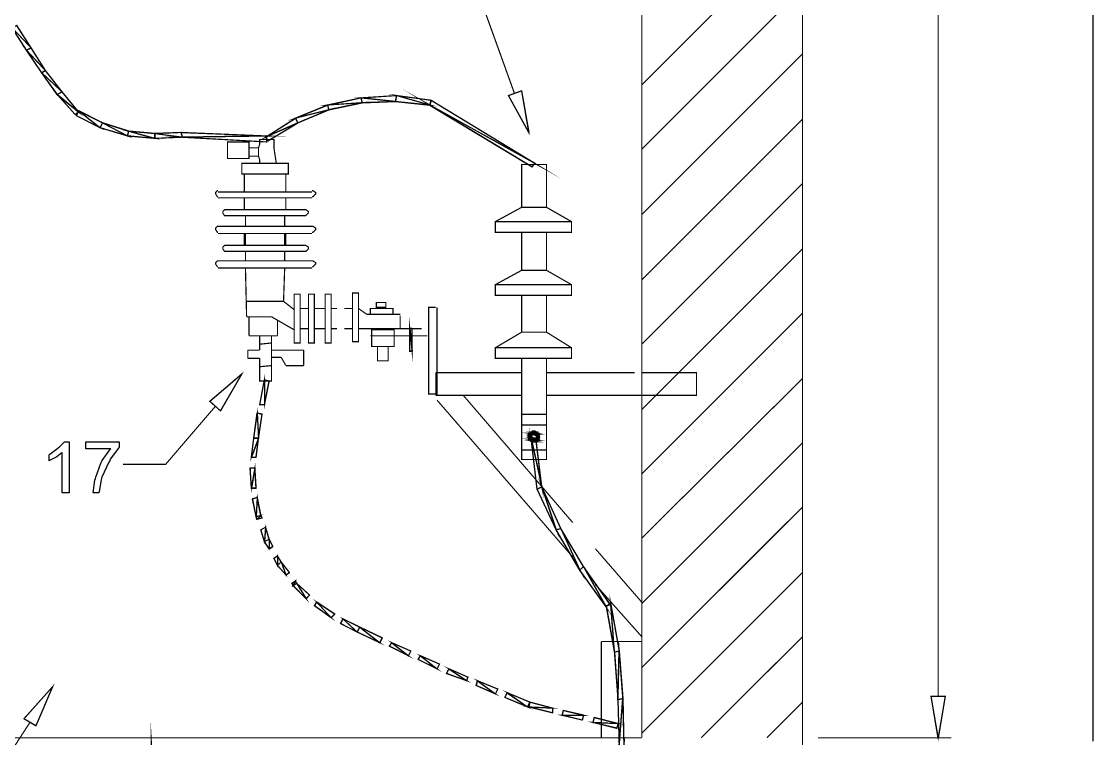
# Model space of a CAD drawing. Header units: metres. Extents: x -593 to 248, y 430 to 1024.
# Drawn here: x -232.11 to -193.91, y 898.74 to 924.3 of the extents above; entities that cross this region are included whole.
import ezdxf

# ---------------------------------------------------------------- set-up
doc = ezdxf.new("R2010")
doc.units = ezdxf.units.M
doc.header["$MEASUREMENT"] = 0
for name, color, linetype in [('C00-00-00-BLACK', 7, 'Continuous'), ('C00-7E-FF', 150, 'Continuous'), ('C00-FF-00', 3, 'Continuous'), ('CFF-00-00', 1, 'Continuous'), ('CFF-7E-00', 30, 'Continuous')]:
    doc.layers.add(name, color=color, linetype=linetype)

msp = doc.modelspace()

# ---------------------------------------------------------------- linework, layer by layer
at = {"layer": 'C00-00-00-BLACK', "const_width": 0.0423}
for points in [[(-210.003, 898.77), (-210.003, 967.479)], [(-204.28, 897.116), (-204.28, 967.479)], [(-210.003, 922.04), (-204.28, 927.763)], [(-210.003, 919.751), (-204.28, 925.474)], [(-210.003, 917.421), (-204.28, 923.144)], [(-210.003, 915.089), (-204.28, 920.809)], [(-223.661, 919.793), (-223.619, 919.92)], [(-223.619, 919.92), (-223.619, 920.09), (-223.111, 920.09), (-223.111, 919.793)], [(-223.661, 919.497), (-223.619, 919.37)], [(-223.111, 919.793), (-223.027, 919.244)], [(-223.111, 919.244), (-223.619, 919.244), (-223.619, 919.37)], [(-224.169, 918.224), (-224.169, 918.859)], [(-222.685, 918.224), (-222.685, 918.859)], [(-210.003, 912.797), (-204.28, 918.52)], [(-225.103, 918.267), (-225.125, 918.267), (-225.188, 918.205), (-225.188, 918.183), (-225.188, 918.151), (-225.125, 918.055), (-225.103, 918.055)], [(-225.103, 918.224), (-221.753, 918.224)], [(-221.753, 918.013), (-225.103, 918.013)], [(-224.169, 917.59), (-224.169, 918.013)], [(-222.685, 917.59), (-222.685, 918.013)], [(-221.753, 918.055), (-221.722, 918.055), (-221.627, 918.151), (-221.627, 918.183), (-221.627, 918.205), (-221.722, 918.267), (-221.753, 918.267)], [(-224.85, 917.59), (-224.872, 917.59), (-224.934, 917.527), (-224.934, 917.505), (-224.934, 917.473), (-224.872, 917.378), (-224.85, 917.378)], [(-224.85, 917.59), (-222.007, 917.59)], [(-222.007, 917.378), (-221.975, 917.378), (-221.88, 917.473), (-221.88, 917.505), (-221.88, 917.527), (-221.975, 917.59), (-222.007, 917.59)], [(-214.287, 917.674), (-215.222, 917.165)], [(-212.507, 917.165), (-213.398, 917.674)], [(-222.007, 917.378), (-224.85, 917.378)], [(-224.126, 916.996), (-224.126, 917.378)], [(-222.728, 916.996), (-222.728, 917.378)], [(-225.103, 916.996), (-225.125, 916.996), (-225.188, 916.934), (-225.188, 916.912), (-225.188, 916.88), (-225.125, 916.782), (-225.103, 916.782)], [(-225.103, 916.996), (-221.753, 916.996)], [(-221.753, 916.782), (-221.722, 916.782), (-221.627, 916.88), (-221.627, 916.912), (-221.627, 916.934), (-221.722, 916.996), (-221.753, 916.996)], [(-213.398, 916.782), (-213.398, 915.428), (-214.287, 915.428), (-214.287, 916.782)], [(-221.753, 916.74), (-225.103, 916.74)], [(-224.169, 916.317), (-224.169, 916.74)], [(-224.126, 916.317), (-224.126, 916.74)], [(-222.728, 916.317), (-222.728, 916.74)], [(-222.685, 916.317), (-222.685, 916.74)], [(-224.85, 916.317), (-224.872, 916.317), (-224.934, 916.255), (-224.934, 916.233), (-224.934, 916.201), (-224.872, 916.104), (-224.85, 916.104)], [(-224.85, 916.317), (-222.007, 916.317)], [(-222.007, 916.104), (-224.85, 916.104)], [(-224.126, 915.767), (-224.126, 916.104)], [(-222.728, 915.767), (-222.728, 916.104)], [(-222.007, 916.104), (-221.975, 916.104), (-221.88, 916.201), (-221.88, 916.233), (-221.88, 916.255), (-221.975, 916.317), (-222.007, 916.317)], [(-210.003, 910.467), (-204.28, 916.19)], [(-210.003, 898.77), (-210.003, 916.063)], [(-225.103, 915.767), (-225.125, 915.767), (-225.188, 915.704), (-225.188, 915.681), (-225.188, 915.65), (-225.125, 915.555), (-225.103, 915.555)], [(-225.103, 915.767), (-221.753, 915.767)], [(-221.753, 915.555), (-221.722, 915.555), (-221.627, 915.65), (-221.627, 915.681), (-221.627, 915.704), (-221.722, 915.767), (-221.753, 915.767)], [(-221.753, 915.512), (-225.103, 915.512)], [(-224.085, 913.774), (-224.126, 915.512)], [(-222.769, 914.324), (-222.728, 915.512)], [(-214.287, 915.428), (-215.222, 914.919)], [(-212.507, 914.919), (-213.398, 915.428)], [(-213.398, 914.536), (-213.398, 913.224), (-214.287, 913.224), (-214.287, 914.536)], [(-222.769, 914.324), (-224.085, 914.324)], [(-222.389, 914.028), (-222.769, 914.324)], [(-217.344, 914.113), (-217.597, 914.113), (-217.597, 911.019), (-217.301, 911.019), (-217.301, 914.113)], [(-223.196, 913.774), (-224.085, 913.774)], [(-224, 913.096), (-224, 913.774)], [(-222.389, 913.309), (-223.196, 913.774)], [(-221.88, 914.071), (-222.177, 914.071)], [(-221.285, 914.071), (-221.669, 914.071)], [(-220.862, 914.071), (-221.074, 914.071)], [(-220.312, 914.071), (-220.608, 914.071)], [(-219.801, 913.858), (-220.1, 914.071)], [(-218.613, 913.858), (-219.801, 913.858)], [(-218.613, 913.817), (-218.613, 913.351)], [(-210.003, 908.178), (-204.28, 913.901)], [(-222.984, 913.648), (-222.984, 913.096)], [(-221.88, 913.351), (-222.177, 913.351)], [(-221.285, 913.351), (-221.669, 913.351)], [(-220.862, 913.351), (-221.074, 913.351)], [(-220.312, 913.351), (-220.608, 913.351)], [(-220.1, 913.351), (-217.851, 913.351)], [(-218.233, 913.351), (-218.19, 913.351)], [(-222.984, 913.096), (-224, 913.096)], [(-223.619, 912.586), (-223.619, 913.096), (-223.196, 913.096), (-223.196, 911.485), (-223.619, 911.485), (-223.619, 912.29)], [(-219.674, 913.096), (-217.64, 913.096)], [(-214.287, 913.224), (-215.222, 912.67)], [(-212.507, 912.67), (-213.398, 913.224)], [(-224.042, 912.586), (-224.042, 912.29)], [(-223.619, 912.586), (-224.042, 912.586)], [(-223.196, 912.84), (-223.619, 912.797)], [(-222.05, 912.586), (-223.196, 912.586)], [(-222.05, 912.331), (-222.05, 912.586)], [(-224.042, 912.29), (-223.619, 912.29)], [(-222.854, 912.331), (-223.196, 912.331)], [(-222.685, 912.035), (-222.854, 912.331)], [(-222.05, 912.331), (-222.05, 912.035)], [(-218.233, 912.544), (-218.19, 912.544)], [(-213.398, 912.29), (-213.398, 908.686), (-214.287, 908.686), (-214.287, 912.29)], [(-223.196, 912.035), (-223.619, 911.994)], [(-222.05, 912.035), (-222.685, 912.035)], [(-214.287, 911.782), (-217.344, 911.782)], [(-217.344, 911.782), (-217.344, 910.977)], [(-213.398, 911.782), (-210.26, 911.782)], [(-210.003, 911.782), (-208.053, 911.782), (-208.053, 910.977), (-211.659, 910.977)], [(-210.003, 905.889), (-204.28, 911.571)], [(-214.287, 910.977), (-217.344, 910.977)], [(-217.301, 910.806), (-212.464, 905.212)], [(-217.301, 910.806), (-212.464, 905.212)], [(-216.367, 910.977), (-212.464, 906.44)], [(-211.659, 910.977), (-213.398, 910.977)], [(-213.398, 910.298), (-214.287, 910.298)], [(-213.398, 909.917), (-214.287, 909.917)], [(-210.003, 903.559), (-204.28, 909.282)], [(-213.398, 909.027), (-214.287, 909.027)], [(-210.003, 901.27), (-204.28, 906.993)], [(-211.659, 905.509), (-210.003, 903.6)], [(-210.003, 898.938), (-204.28, 904.658)], [(-211.659, 904.235), (-210.003, 902.371)], [(-211.659, 904.235), (-210.003, 902.371)], [(-207.885, 898.77), (-204.28, 902.371)], [(-211.446, 902.201), (-211.446, 898.77)], [(-210.003, 902.201), (-211.446, 902.201)], [(-205.55, 898.77), (-204.28, 900.039)], [(-286.981, 898.77), (-211.446, 898.77)], [(-211.446, 898.77), (-210.003, 898.77)]]:
    msp.add_lwpolyline(points, dxfattribs=at)
for points in [[(-224.765, 919.412), (-224, 919.412), (-224, 920.004), (-224.765, 920.004), (-224.765, 919.412)], [(-224, 919.793), (-223.661, 919.793), (-223.661, 919.497), (-224, 919.497), (-224, 919.793)], [(-222.601, 918.859), (-224.254, 918.859), (-224.254, 919.244), (-222.601, 919.244), (-222.601, 918.859)], [(-214.287, 917.674), (-214.287, 919.201), (-213.398, 919.201), (-213.398, 917.674), (-214.287, 917.674)], [(-212.507, 916.782), (-215.222, 916.782), (-215.222, 917.165), (-212.507, 917.165), (-212.507, 916.782)], [(-212.507, 914.919), (-212.507, 914.536), (-215.222, 914.536), (-215.222, 914.919), (-212.507, 914.919)], [(-222.389, 914.579), (-222.177, 914.579), (-222.177, 912.84), (-222.389, 912.84), (-222.389, 914.579)], [(-221.88, 914.579), (-221.669, 914.579), (-221.669, 912.84), (-221.88, 912.84), (-221.88, 914.579)], [(-221.285, 914.579), (-221.074, 914.579), (-221.074, 912.84), (-221.285, 912.84), (-221.285, 914.579)], [(-220.312, 914.62), (-220.1, 914.62), (-220.1, 912.885), (-220.312, 912.885), (-220.312, 914.62)], [(-219.124, 914.113), (-219.462, 914.113), (-219.462, 914.283), (-219.124, 914.283), (-219.124, 914.113)], [(-218.869, 913.858), (-219.674, 913.858), (-219.674, 914.071), (-218.869, 914.071), (-218.869, 913.858)], [(-218.274, 913.351), (-218.19, 912.544), (-218.274, 912.544), (-218.274, 913.351)], [(-218.19, 913.351), (-218.274, 913.351), (-218.19, 912.544), (-218.19, 913.351)], [(-219.631, 913.309), (-218.828, 913.309), (-218.828, 912.713), (-219.631, 912.713), (-219.631, 913.309)], [(-219.42, 912.713), (-219.039, 912.713), (-219.039, 912.205), (-219.42, 912.205), (-219.42, 912.713)], [(-215.222, 912.67), (-212.507, 912.67), (-212.507, 912.29), (-215.222, 912.29), (-215.222, 912.67)], [(-213.695, 909.62), (-213.991, 909.62), (-213.695, 909.578), (-213.695, 909.62)], [(-213.737, 909.662), (-213.948, 909.662), (-213.737, 909.62), (-213.737, 909.662)], [(-213.948, 909.535), (-214.034, 909.535), (-213.948, 909.493), (-213.948, 909.535)], [(-213.905, 909.578), (-214.034, 909.578), (-213.948, 909.535), (-213.905, 909.578)], [(-213.652, 909.493), (-213.652, 909.547), (-213.812, 909.705), (-213.864, 909.705), (-213.907, 909.705), (-214.034, 909.547), (-214.034, 909.493), (-214.034, 909.451), (-213.907, 909.323), (-213.864, 909.323), (-213.812, 909.323), (-213.652, 909.451), (-213.652, 909.493)], [(-214.034, 909.578), (-213.948, 909.535), (-214.034, 909.535), (-214.034, 909.578)], [(-213.991, 909.578), (-213.905, 909.578), (-214.034, 909.578), (-213.991, 909.578)], [(-214.034, 909.578), (-213.905, 909.578), (-213.864, 909.578), (-214.034, 909.578)], [(-213.905, 909.578), (-213.864, 909.578), (-214.034, 909.578), (-213.905, 909.578)], [(-213.905, 909.578), (-214.034, 909.578), (-213.905, 909.578)], [(-214.034, 909.578), (-213.905, 909.578), (-213.864, 909.578), (-214.034, 909.578)], [(-214.034, 909.578), (-213.905, 909.578), (-213.864, 909.578), (-214.034, 909.578)], [(-213.905, 909.578), (-213.864, 909.578), (-214.034, 909.578), (-213.905, 909.578)], [(-214.034, 909.535), (-213.948, 909.493), (-214.034, 909.493), (-214.034, 909.535)], [(-214.034, 909.535), (-213.948, 909.535), (-213.905, 909.535), (-214.034, 909.535)], [(-213.948, 909.535), (-213.905, 909.535), (-214.034, 909.535), (-213.948, 909.535)], [(-213.948, 909.535), (-214.034, 909.535), (-213.948, 909.535)], [(-214.034, 909.535), (-213.948, 909.535), (-213.905, 909.535), (-214.034, 909.535)], [(-214.034, 909.535), (-213.948, 909.535), (-213.905, 909.535), (-214.034, 909.535)], [(-213.948, 909.535), (-213.905, 909.535), (-214.034, 909.535), (-213.948, 909.535)], [(-213.948, 909.662), (-213.737, 909.62), (-213.991, 909.62), (-213.948, 909.662)], [(-213.991, 909.62), (-213.695, 909.578), (-213.991, 909.578), (-213.991, 909.62)], [(-213.737, 909.62), (-213.991, 909.62), (-213.737, 909.62)], [(-213.991, 909.62), (-213.737, 909.62), (-213.695, 909.62), (-213.991, 909.62)], [(-213.695, 909.62), (-213.652, 909.62), (-213.991, 909.62), (-213.695, 909.62)], [(-213.695, 909.62), (-213.991, 909.62), (-213.737, 909.62), (-213.695, 909.62)], [(-213.991, 909.578), (-213.864, 909.578), (-213.821, 909.578), (-213.991, 909.578)], [(-213.864, 909.578), (-213.821, 909.578), (-213.991, 909.578), (-213.864, 909.578)], [(-213.864, 909.578), (-213.991, 909.578), (-213.905, 909.578), (-213.864, 909.578)], [(-213.905, 909.662), (-213.779, 909.662), (-213.948, 909.662), (-213.905, 909.662)], [(-213.779, 909.662), (-213.948, 909.662), (-213.779, 909.662)], [(-213.948, 909.662), (-213.779, 909.662), (-213.737, 909.662), (-213.948, 909.662)], [(-213.737, 909.662), (-213.695, 909.662), (-213.948, 909.662), (-213.737, 909.662)], [(-213.737, 909.662), (-213.948, 909.662), (-213.779, 909.662), (-213.737, 909.662)], [(-213.737, 909.493), (-213.737, 909.524), (-213.832, 909.62), (-213.864, 909.62), (-213.886, 909.62), (-213.948, 909.524), (-213.948, 909.493), (-213.948, 909.472), (-213.886, 909.409), (-213.864, 909.409), (-213.832, 909.409), (-213.737, 909.472), (-213.737, 909.493)], [(-213.821, 909.662), (-213.864, 909.662), (-213.905, 909.662), (-213.821, 909.662)], [(-213.779, 909.662), (-213.737, 909.662), (-213.905, 909.662), (-213.779, 909.662)], [(-213.779, 909.662), (-213.905, 909.662), (-213.821, 909.662), (-213.779, 909.662)], [(-213.779, 909.662), (-213.905, 909.662), (-213.779, 909.662)], [(-213.779, 909.535), (-213.695, 909.493), (-213.737, 909.493), (-213.779, 909.535)], [(-213.864, 909.662), (-213.821, 909.662), (-213.779, 909.662), (-213.864, 909.662)], [(-213.821, 909.662), (-213.779, 909.662), (-213.864, 909.662), (-213.821, 909.662)], [(-213.695, 909.578), (-213.864, 909.578), (-213.695, 909.578)], [(-213.864, 909.578), (-213.695, 909.578), (-213.821, 909.578), (-213.864, 909.578)], [(-213.695, 909.535), (-213.779, 909.535), (-213.695, 909.493), (-213.695, 909.535)], [(-213.695, 909.578), (-213.779, 909.578), (-213.695, 909.535), (-213.695, 909.578)], [(-213.695, 909.578), (-213.821, 909.578), (-213.695, 909.578)], [(-213.821, 909.578), (-213.695, 909.578), (-213.652, 909.578), (-213.821, 909.578)], [(-213.821, 909.578), (-213.695, 909.578), (-213.652, 909.578), (-213.821, 909.578)], [(-213.695, 909.578), (-213.652, 909.578), (-213.821, 909.578), (-213.695, 909.578)], [(-213.695, 909.578), (-213.821, 909.578), (-213.695, 909.578)], [(-213.821, 909.578), (-213.695, 909.578), (-213.779, 909.578), (-213.821, 909.578)], [(-213.779, 909.578), (-213.695, 909.535), (-213.779, 909.535), (-213.779, 909.578)], [(-213.779, 909.578), (-213.695, 909.578), (-213.652, 909.578), (-213.779, 909.578)], [(-213.695, 909.578), (-213.652, 909.578), (-213.779, 909.578), (-213.695, 909.578)], [(-213.695, 909.578), (-213.779, 909.578), (-213.695, 909.578)], [(-213.779, 909.578), (-213.695, 909.578), (-213.652, 909.578), (-213.779, 909.578)], [(-213.779, 909.535), (-213.695, 909.535), (-213.652, 909.535), (-213.779, 909.535)], [(-213.695, 909.535), (-213.652, 909.535), (-213.779, 909.535), (-213.695, 909.535)], [(-213.695, 909.535), (-213.779, 909.535), (-213.695, 909.535)], [(-213.779, 909.535), (-213.695, 909.535), (-213.652, 909.535), (-213.779, 909.535)], [(-213.695, 909.409), (-213.991, 909.409), (-213.695, 909.366), (-213.695, 909.409)], [(-213.737, 909.366), (-213.991, 909.366), (-213.737, 909.323), (-213.737, 909.366)], [(-213.948, 909.493), (-214.034, 909.493), (-213.948, 909.451), (-213.948, 909.493)], [(-213.948, 909.451), (-214.034, 909.451), (-213.948, 909.409), (-213.948, 909.451)], [(-214.034, 909.493), (-213.948, 909.451), (-214.034, 909.451), (-214.034, 909.493)], [(-213.948, 909.493), (-214.034, 909.493), (-213.948, 909.493)], [(-214.034, 909.493), (-213.948, 909.493), (-213.905, 909.493), (-214.034, 909.493)], [(-214.034, 909.493), (-213.948, 909.493), (-213.905, 909.493), (-214.034, 909.493)], [(-213.948, 909.493), (-213.905, 909.493), (-214.034, 909.493), (-213.948, 909.493)], [(-213.948, 909.493), (-214.034, 909.493), (-213.948, 909.493)], [(-214.034, 909.493), (-213.948, 909.493), (-213.905, 909.493), (-214.034, 909.493)], [(-214.034, 909.451), (-213.948, 909.409), (-214.034, 909.409), (-214.034, 909.451)], [(-214.034, 909.451), (-213.948, 909.451), (-213.905, 909.451), (-214.034, 909.451)], [(-213.948, 909.451), (-213.905, 909.451), (-214.034, 909.451), (-213.948, 909.451)], [(-213.948, 909.451), (-214.034, 909.451), (-213.948, 909.451)], [(-214.034, 909.451), (-213.948, 909.451), (-213.905, 909.451), (-214.034, 909.451)], [(-213.905, 909.409), (-213.864, 909.409), (-214.034, 909.409), (-213.905, 909.409)], [(-213.905, 909.409), (-214.034, 909.409), (-213.948, 909.409), (-213.905, 909.409)], [(-214.034, 909.409), (-213.905, 909.409), (-213.864, 909.409), (-214.034, 909.409)], [(-213.905, 909.409), (-213.864, 909.409), (-214.034, 909.409), (-213.905, 909.409)], [(-213.905, 909.409), (-214.034, 909.409), (-213.905, 909.409)], [(-214.034, 909.409), (-213.905, 909.409), (-213.864, 909.409), (-214.034, 909.409)], [(-214.034, 909.409), (-213.905, 909.409), (-213.864, 909.409), (-214.034, 909.409)], [(-213.905, 909.409), (-213.864, 909.409), (-214.034, 909.409), (-213.905, 909.409)], [(-213.905, 909.409), (-214.034, 909.409), (-213.864, 909.409), (-213.905, 909.409)], [(-214.034, 909.409), (-213.864, 909.409), (-213.991, 909.409), (-214.034, 909.409)], [(-213.991, 909.366), (-213.737, 909.323), (-213.948, 909.323), (-213.991, 909.366)], [(-213.991, 909.409), (-213.695, 909.366), (-213.991, 909.366), (-213.991, 909.409)], [(-213.991, 909.409), (-213.864, 909.409), (-213.821, 909.409), (-213.991, 909.409)], [(-213.864, 909.409), (-213.821, 909.409), (-213.991, 909.409), (-213.864, 909.409)], [(-213.737, 909.366), (-213.991, 909.366), (-213.737, 909.366)], [(-213.991, 909.366), (-213.737, 909.366), (-213.695, 909.366), (-213.991, 909.366)], [(-213.737, 909.366), (-213.695, 909.366), (-213.991, 909.366), (-213.737, 909.366)], [(-213.737, 909.366), (-213.991, 909.366), (-213.695, 909.366), (-213.737, 909.366)], [(-213.905, 909.323), (-213.779, 909.323), (-213.948, 909.323), (-213.905, 909.323)], [(-213.779, 909.323), (-213.948, 909.323), (-213.779, 909.323)], [(-213.948, 909.323), (-213.779, 909.323), (-213.737, 909.323), (-213.948, 909.323)], [(-213.779, 909.323), (-213.737, 909.323), (-213.948, 909.323), (-213.779, 909.323)], [(-213.779, 909.323), (-213.948, 909.323), (-213.737, 909.323), (-213.779, 909.323)], [(-213.948, 909.323), (-213.779, 909.323), (-213.737, 909.323), (-213.948, 909.323)], [(-213.905, 909.323), (-213.864, 909.323), (-213.821, 909.323), (-213.905, 909.323)], [(-213.821, 909.323), (-213.779, 909.323), (-213.905, 909.323), (-213.821, 909.323)], [(-213.821, 909.323), (-213.905, 909.323), (-213.779, 909.323), (-213.821, 909.323)], [(-213.905, 909.323), (-213.821, 909.323), (-213.779, 909.323), (-213.905, 909.323)], [(-213.864, 909.409), (-213.821, 909.409), (-213.695, 909.409), (-213.864, 909.409)], [(-213.864, 909.409), (-213.695, 909.409), (-213.652, 909.409), (-213.864, 909.409)], [(-213.695, 909.409), (-213.652, 909.409), (-213.864, 909.409), (-213.695, 909.409)], [(-213.864, 909.323), (-213.821, 909.323), (-213.779, 909.323), (-213.864, 909.323)], [(-213.695, 909.451), (-213.779, 909.451), (-213.695, 909.409), (-213.695, 909.451)], [(-213.779, 909.409), (-213.695, 909.409), (-213.821, 909.409), (-213.779, 909.409)], [(-213.821, 909.409), (-213.695, 909.409), (-213.652, 909.409), (-213.821, 909.409)], [(-213.695, 909.409), (-213.652, 909.409), (-213.821, 909.409), (-213.695, 909.409)], [(-213.695, 909.409), (-213.821, 909.409), (-213.695, 909.409)], [(-213.821, 909.409), (-213.695, 909.409), (-213.652, 909.409), (-213.821, 909.409)], [(-213.695, 909.409), (-213.652, 909.409), (-213.821, 909.409), (-213.695, 909.409)], [(-213.737, 909.493), (-213.695, 909.451), (-213.779, 909.451), (-213.737, 909.493)], [(-213.779, 909.451), (-213.695, 909.409), (-213.779, 909.409), (-213.779, 909.451)], [(-213.695, 909.451), (-213.779, 909.451), (-213.695, 909.451)], [(-213.779, 909.451), (-213.695, 909.451), (-213.652, 909.451), (-213.779, 909.451)], [(-213.779, 909.451), (-213.695, 909.451), (-213.652, 909.451), (-213.779, 909.451)], [(-213.695, 909.451), (-213.652, 909.451), (-213.779, 909.451), (-213.695, 909.451)], [(-213.695, 909.409), (-213.779, 909.409), (-213.695, 909.409)], [(-213.779, 909.409), (-213.695, 909.409), (-213.652, 909.409), (-213.779, 909.409)], [(-213.779, 909.409), (-213.695, 909.409), (-213.652, 909.409), (-213.779, 909.409)], [(-213.695, 909.409), (-213.652, 909.409), (-213.779, 909.409), (-213.695, 909.409)], [(-213.695, 909.409), (-213.779, 909.409), (-213.695, 909.409)], [(-213.695, 909.493), (-213.737, 909.493), (-213.695, 909.451), (-213.695, 909.493)], [(-213.737, 909.493), (-213.695, 909.493), (-213.652, 909.493), (-213.737, 909.493)], [(-213.695, 909.493), (-213.652, 909.493), (-213.737, 909.493), (-213.695, 909.493)], [(-213.737, 909.493), (-213.695, 909.493), (-213.652, 909.493), (-213.737, 909.493)], [(-213.695, 909.493), (-213.652, 909.493), (-213.737, 909.493), (-213.695, 909.493)], [(-227.479, 897.116), (-227.395, 897.116), (-227.479, 898.598), (-227.479, 897.116)]]:
    msp.add_lwpolyline(points, close=True, dxfattribs=at)
at = {"layer": 'C00-00-00-BLACK'}
for points in [[(-218.19, 913.351), (-218.274, 913.351), (-218.19, 912.544), (-218.19, 913.351)], [(-218.274, 913.351), (-218.19, 912.544), (-218.274, 912.544), (-218.274, 913.351)], [(-213.991, 909.578), (-213.905, 909.578), (-214.034, 909.578), (-213.991, 909.578)], [(-214.034, 909.578), (-213.905, 909.578), (-213.864, 909.578), (-214.034, 909.578)], [(-213.905, 909.578), (-213.864, 909.578), (-214.034, 909.578), (-213.905, 909.578)], [(-213.905, 909.578), (-214.034, 909.578), (-213.905, 909.578)], [(-214.034, 909.578), (-213.905, 909.578), (-213.864, 909.578), (-214.034, 909.578)], [(-214.034, 909.578), (-213.905, 909.578), (-213.864, 909.578), (-214.034, 909.578)], [(-213.905, 909.578), (-213.864, 909.578), (-214.034, 909.578), (-213.905, 909.578)], [(-213.905, 909.578), (-214.034, 909.578), (-213.948, 909.535), (-213.905, 909.578)], [(-214.034, 909.578), (-213.948, 909.535), (-214.034, 909.535), (-214.034, 909.578)], [(-213.948, 909.662), (-213.737, 909.62), (-213.991, 909.62), (-213.948, 909.662)], [(-213.737, 909.62), (-213.991, 909.62), (-213.737, 909.62)], [(-213.991, 909.62), (-213.737, 909.62), (-213.695, 909.62), (-213.991, 909.62)], [(-213.695, 909.62), (-213.652, 909.62), (-213.991, 909.62), (-213.695, 909.62)], [(-213.695, 909.62), (-213.991, 909.62), (-213.737, 909.62), (-213.695, 909.62)], [(-213.695, 909.62), (-213.991, 909.62), (-213.695, 909.578), (-213.695, 909.62)], [(-213.991, 909.62), (-213.695, 909.578), (-213.991, 909.578), (-213.991, 909.62)], [(-213.991, 909.578), (-213.864, 909.578), (-213.821, 909.578), (-213.991, 909.578)], [(-213.864, 909.578), (-213.821, 909.578), (-213.991, 909.578), (-213.864, 909.578)], [(-213.864, 909.578), (-213.991, 909.578), (-213.905, 909.578), (-213.864, 909.578)], [(-213.905, 909.662), (-213.779, 909.662), (-213.948, 909.662), (-213.905, 909.662)], [(-213.779, 909.662), (-213.948, 909.662), (-213.779, 909.662)], [(-213.948, 909.662), (-213.779, 909.662), (-213.737, 909.662), (-213.948, 909.662)], [(-213.737, 909.662), (-213.695, 909.662), (-213.948, 909.662), (-213.737, 909.662)], [(-213.737, 909.662), (-213.948, 909.662), (-213.779, 909.662), (-213.737, 909.662)], [(-213.737, 909.662), (-213.948, 909.662), (-213.737, 909.62), (-213.737, 909.662)], [(-213.821, 909.662), (-213.864, 909.662), (-213.905, 909.662), (-213.821, 909.662)], [(-213.779, 909.662), (-213.737, 909.662), (-213.905, 909.662), (-213.779, 909.662)], [(-213.779, 909.662), (-213.905, 909.662), (-213.821, 909.662), (-213.779, 909.662)], [(-213.779, 909.662), (-213.905, 909.662), (-213.779, 909.662)], [(-213.864, 909.662), (-213.821, 909.662), (-213.779, 909.662), (-213.864, 909.662)], [(-213.821, 909.662), (-213.779, 909.662), (-213.864, 909.662), (-213.821, 909.662)], [(-213.695, 909.578), (-213.864, 909.578), (-213.695, 909.578)], [(-213.864, 909.578), (-213.695, 909.578), (-213.821, 909.578), (-213.864, 909.578)], [(-213.695, 909.578), (-213.821, 909.578), (-213.695, 909.578)], [(-213.821, 909.578), (-213.695, 909.578), (-213.652, 909.578), (-213.821, 909.578)], [(-213.821, 909.578), (-213.695, 909.578), (-213.652, 909.578), (-213.821, 909.578)], [(-213.695, 909.578), (-213.652, 909.578), (-213.821, 909.578), (-213.695, 909.578)], [(-213.695, 909.578), (-213.821, 909.578), (-213.695, 909.578)], [(-213.821, 909.578), (-213.695, 909.578), (-213.779, 909.578), (-213.821, 909.578)], [(-213.779, 909.578), (-213.695, 909.578), (-213.652, 909.578), (-213.779, 909.578)], [(-213.695, 909.578), (-213.652, 909.578), (-213.779, 909.578), (-213.695, 909.578)], [(-213.695, 909.578), (-213.779, 909.578), (-213.695, 909.578)], [(-213.779, 909.578), (-213.695, 909.578), (-213.652, 909.578), (-213.779, 909.578)], [(-213.695, 909.578), (-213.779, 909.578), (-213.695, 909.535), (-213.695, 909.578)], [(-213.779, 909.578), (-213.695, 909.535), (-213.779, 909.535), (-213.779, 909.578)], [(-214.034, 909.535), (-213.948, 909.535), (-213.905, 909.535), (-214.034, 909.535)], [(-213.948, 909.535), (-213.905, 909.535), (-214.034, 909.535), (-213.948, 909.535)], [(-213.948, 909.535), (-214.034, 909.535), (-213.948, 909.535)], [(-214.034, 909.535), (-213.948, 909.535), (-213.905, 909.535), (-214.034, 909.535)], [(-214.034, 909.535), (-213.948, 909.535), (-213.905, 909.535), (-214.034, 909.535)], [(-213.948, 909.535), (-213.905, 909.535), (-214.034, 909.535), (-213.948, 909.535)], [(-213.948, 909.535), (-214.034, 909.535), (-213.948, 909.493), (-213.948, 909.535)], [(-214.034, 909.535), (-213.948, 909.493), (-214.034, 909.493), (-214.034, 909.535)], [(-213.948, 909.493), (-214.034, 909.493), (-213.948, 909.493)], [(-214.034, 909.493), (-213.948, 909.493), (-213.905, 909.493), (-214.034, 909.493)], [(-214.034, 909.493), (-213.948, 909.493), (-213.905, 909.493), (-214.034, 909.493)], [(-213.948, 909.493), (-213.905, 909.493), (-214.034, 909.493), (-213.948, 909.493)], [(-213.948, 909.493), (-214.034, 909.493), (-213.948, 909.493)], [(-214.034, 909.493), (-213.948, 909.493), (-213.905, 909.493), (-214.034, 909.493)], [(-213.948, 909.493), (-214.034, 909.493), (-213.948, 909.451), (-213.948, 909.493)], [(-214.034, 909.493), (-213.948, 909.451), (-214.034, 909.451), (-214.034, 909.493)], [(-214.034, 909.451), (-213.948, 909.451), (-213.905, 909.451), (-214.034, 909.451)], [(-213.948, 909.451), (-213.905, 909.451), (-214.034, 909.451), (-213.948, 909.451)], [(-213.948, 909.451), (-214.034, 909.451), (-213.948, 909.451)], [(-214.034, 909.451), (-213.948, 909.451), (-213.905, 909.451), (-214.034, 909.451)], [(-213.948, 909.451), (-214.034, 909.451), (-213.948, 909.409), (-213.948, 909.451)], [(-214.034, 909.451), (-213.948, 909.409), (-214.034, 909.409), (-214.034, 909.451)], [(-213.905, 909.409), (-213.864, 909.409), (-214.034, 909.409), (-213.905, 909.409)], [(-213.905, 909.409), (-214.034, 909.409), (-213.948, 909.409), (-213.905, 909.409)], [(-214.034, 909.409), (-213.905, 909.409), (-213.864, 909.409), (-214.034, 909.409)], [(-213.905, 909.409), (-213.864, 909.409), (-214.034, 909.409), (-213.905, 909.409)], [(-213.905, 909.409), (-214.034, 909.409), (-213.905, 909.409)], [(-214.034, 909.409), (-213.905, 909.409), (-213.864, 909.409), (-214.034, 909.409)], [(-214.034, 909.409), (-213.905, 909.409), (-213.864, 909.409), (-214.034, 909.409)], [(-213.905, 909.409), (-213.864, 909.409), (-214.034, 909.409), (-213.905, 909.409)], [(-213.905, 909.409), (-214.034, 909.409), (-213.864, 909.409), (-213.905, 909.409)], [(-214.034, 909.409), (-213.864, 909.409), (-213.991, 909.409), (-214.034, 909.409)], [(-213.991, 909.409), (-213.864, 909.409), (-213.821, 909.409), (-213.991, 909.409)], [(-213.864, 909.409), (-213.821, 909.409), (-213.991, 909.409), (-213.864, 909.409)], [(-213.695, 909.409), (-213.991, 909.409), (-213.695, 909.366), (-213.695, 909.409)], [(-213.991, 909.409), (-213.695, 909.366), (-213.991, 909.366), (-213.991, 909.409)], [(-213.737, 909.366), (-213.991, 909.366), (-213.737, 909.366)], [(-213.991, 909.366), (-213.737, 909.366), (-213.695, 909.366), (-213.991, 909.366)], [(-213.737, 909.366), (-213.695, 909.366), (-213.991, 909.366), (-213.737, 909.366)], [(-213.737, 909.366), (-213.991, 909.366), (-213.695, 909.366), (-213.737, 909.366)], [(-213.737, 909.366), (-213.991, 909.366), (-213.737, 909.323), (-213.737, 909.366)], [(-213.991, 909.366), (-213.737, 909.323), (-213.948, 909.323), (-213.991, 909.366)], [(-213.905, 909.323), (-213.779, 909.323), (-213.948, 909.323), (-213.905, 909.323)], [(-213.779, 909.323), (-213.948, 909.323), (-213.779, 909.323)], [(-213.948, 909.323), (-213.779, 909.323), (-213.737, 909.323), (-213.948, 909.323)], [(-213.779, 909.323), (-213.737, 909.323), (-213.948, 909.323), (-213.779, 909.323)], [(-213.779, 909.323), (-213.948, 909.323), (-213.737, 909.323), (-213.779, 909.323)], [(-213.948, 909.323), (-213.779, 909.323), (-213.737, 909.323), (-213.948, 909.323)], [(-213.905, 909.323), (-213.864, 909.323), (-213.821, 909.323), (-213.905, 909.323)], [(-213.821, 909.323), (-213.779, 909.323), (-213.905, 909.323), (-213.821, 909.323)], [(-213.821, 909.323), (-213.905, 909.323), (-213.779, 909.323), (-213.821, 909.323)], [(-213.905, 909.323), (-213.821, 909.323), (-213.779, 909.323), (-213.905, 909.323)], [(-213.864, 909.409), (-213.821, 909.409), (-213.695, 909.409), (-213.864, 909.409)], [(-213.864, 909.409), (-213.695, 909.409), (-213.652, 909.409), (-213.864, 909.409)], [(-213.695, 909.409), (-213.652, 909.409), (-213.864, 909.409), (-213.695, 909.409)], [(-213.864, 909.323), (-213.821, 909.323), (-213.779, 909.323), (-213.864, 909.323)], [(-213.779, 909.409), (-213.695, 909.409), (-213.821, 909.409), (-213.779, 909.409)], [(-213.821, 909.409), (-213.695, 909.409), (-213.652, 909.409), (-213.821, 909.409)], [(-213.695, 909.409), (-213.652, 909.409), (-213.821, 909.409), (-213.695, 909.409)], [(-213.695, 909.409), (-213.821, 909.409), (-213.695, 909.409)], [(-213.821, 909.409), (-213.695, 909.409), (-213.652, 909.409), (-213.821, 909.409)], [(-213.695, 909.409), (-213.652, 909.409), (-213.821, 909.409), (-213.695, 909.409)], [(-213.779, 909.535), (-213.695, 909.535), (-213.652, 909.535), (-213.779, 909.535)], [(-213.695, 909.535), (-213.652, 909.535), (-213.779, 909.535), (-213.695, 909.535)], [(-213.695, 909.535), (-213.779, 909.535), (-213.695, 909.535)], [(-213.779, 909.535), (-213.695, 909.535), (-213.652, 909.535), (-213.779, 909.535)], [(-213.695, 909.535), (-213.779, 909.535), (-213.695, 909.493), (-213.695, 909.535)], [(-213.779, 909.535), (-213.695, 909.493), (-213.737, 909.493), (-213.779, 909.535)], [(-213.737, 909.493), (-213.695, 909.451), (-213.779, 909.451), (-213.737, 909.493)], [(-213.695, 909.451), (-213.779, 909.451), (-213.695, 909.451)], [(-213.779, 909.451), (-213.695, 909.451), (-213.652, 909.451), (-213.779, 909.451)], [(-213.779, 909.451), (-213.695, 909.451), (-213.652, 909.451), (-213.779, 909.451)], [(-213.695, 909.451), (-213.652, 909.451), (-213.779, 909.451), (-213.695, 909.451)], [(-213.695, 909.451), (-213.779, 909.451), (-213.695, 909.409), (-213.695, 909.451)], [(-213.779, 909.451), (-213.695, 909.409), (-213.779, 909.409), (-213.779, 909.451)], [(-213.695, 909.409), (-213.779, 909.409), (-213.695, 909.409)], [(-213.779, 909.409), (-213.695, 909.409), (-213.652, 909.409), (-213.779, 909.409)], [(-213.779, 909.409), (-213.695, 909.409), (-213.652, 909.409), (-213.779, 909.409)], [(-213.695, 909.409), (-213.652, 909.409), (-213.779, 909.409), (-213.695, 909.409)], [(-213.695, 909.409), (-213.779, 909.409), (-213.695, 909.409)], [(-213.737, 909.493), (-213.695, 909.493), (-213.652, 909.493), (-213.737, 909.493)], [(-213.695, 909.493), (-213.652, 909.493), (-213.737, 909.493), (-213.695, 909.493)], [(-213.737, 909.493), (-213.695, 909.493), (-213.652, 909.493), (-213.737, 909.493)], [(-213.695, 909.493), (-213.652, 909.493), (-213.737, 909.493), (-213.695, 909.493)], [(-213.695, 909.493), (-213.737, 909.493), (-213.695, 909.451), (-213.695, 909.493)]]:
    msp.add_lwpolyline(points, close=True, dxfattribs=at)
at = {"layer": 'C00-7E-FF', "const_width": 0.0423}
for points in [[(-214.544, 921.743), (-216.79, 927.975)], [(-199.444, 900.252), (-199.444, 927.847)], [(-193.929, 898.639), (-193.929, 927.04)], [(-225.188, 910.594), (-226.968, 908.517), (-228.495, 908.517)], [(-231.805, 899.32), (-237.317, 890.801)], [(-203.727, 898.77), (-198.979, 898.77)]]:
    msp.add_lwpolyline(points, dxfattribs=at)
for points in [[(-214.287, 921.827), (-214.034, 920.343), (-214.756, 921.658), (-214.287, 921.827)], [(-225.4, 910.763), (-224.254, 911.739), (-225.018, 910.424), (-225.4, 910.763)], [(-232.017, 899.447), (-230.998, 900.591), (-231.591, 899.193), (-232.017, 899.447)], [(-199.698, 900.252), (-199.189, 900.252), (-199.444, 898.77), (-199.698, 900.252)]]:
    msp.add_lwpolyline(points, close=True, dxfattribs=at)
at = {"layer": 'C00-7E-FF'}
for points in [[(-214.287, 921.827), (-214.034, 920.343), (-214.756, 921.658), (-214.287, 921.827)], [(-225.4, 910.763), (-224.254, 911.739), (-225.018, 910.424), (-225.4, 910.763)], [(-232.017, 899.447), (-230.998, 900.591), (-231.591, 899.193), (-232.017, 899.447)], [(-199.698, 900.252), (-199.189, 900.252), (-199.444, 898.77), (-199.698, 900.252)]]:
    msp.add_lwpolyline(points, close=True, dxfattribs=at)
at = {"layer": 'C00-FF-00', "const_width": 0.0423}
for points in [[(-223.45, 911.528), (-223.45, 910.636), (-223.619, 910.636), (-223.45, 911.528)], [(-223.28, 911.485), (-223.45, 911.528), (-223.45, 910.636), (-223.28, 911.485)], [(-223.703, 910.34), (-223.661, 909.451), (-223.83, 909.451), (-223.703, 910.34)], [(-223.534, 910.298), (-223.703, 910.34), (-223.661, 909.451), (-223.534, 910.298)], [(-223.661, 909.451), (-223.915, 908.77), (-223.746, 908.77), (-223.661, 909.451)], [(-223.83, 909.451), (-223.661, 909.451), (-223.915, 908.77), (-223.83, 909.451)], [(-223.958, 908.39), (-223.789, 908.39), (-223.915, 907.669), (-223.958, 908.39)], [(-223.789, 908.39), (-223.915, 907.669), (-223.746, 907.669), (-223.789, 908.39)], [(-223.873, 907.289), (-223.703, 907.332), (-223.746, 906.651), (-223.873, 907.289)], [(-223.703, 907.332), (-223.746, 906.651), (-223.576, 906.694), (-223.703, 907.332)], [(-223.746, 906.651), (-223.576, 906.694), (-223.703, 906.567), (-223.746, 906.651)], [(-223.576, 906.694), (-223.703, 906.567), (-223.534, 906.61), (-223.576, 906.694)], [(-223.576, 906.185), (-223.407, 906.271), (-223.45, 905.762), (-223.576, 906.185)], [(-223.407, 906.271), (-223.45, 905.762), (-223.28, 905.848), (-223.407, 906.271)], [(-223.45, 905.762), (-223.28, 905.848), (-223.28, 905.509), (-223.45, 905.762)], [(-223.28, 905.848), (-223.28, 905.509), (-223.153, 905.593), (-223.28, 905.848)], [(-223.111, 905.17), (-222.984, 905.254), (-222.984, 904.916), (-223.111, 905.17)], [(-222.984, 904.916), (-222.854, 905.043), (-222.685, 904.575), (-222.984, 904.916)], [(-222.984, 905.254), (-222.984, 904.916), (-222.854, 905.043), (-222.984, 905.254)], [(-222.854, 905.043), (-222.685, 904.575), (-222.558, 904.658), (-222.854, 905.043)], [(-222.473, 904.278), (-222.346, 904.362), (-222.431, 904.194), (-222.473, 904.278)], [(-222.346, 904.362), (-222.431, 904.194), (-222.305, 904.278), (-222.346, 904.362)], [(-222.431, 904.194), (-222.305, 904.278), (-221.966, 903.728), (-222.431, 904.194)], [(-222.305, 904.278), (-221.966, 903.728), (-221.839, 903.855), (-222.305, 904.278)], [(-221.584, 903.6), (-221.074, 903.051), (-220.947, 903.177), (-221.584, 903.6)], [(-221.669, 903.473), (-221.584, 903.6), (-221.074, 903.051), (-221.669, 903.473)], [(-220.651, 903.007), (-220.142, 902.54), (-220.056, 902.711), (-220.651, 903.007)], [(-220.735, 902.84), (-220.651, 903.007), (-220.142, 902.54), (-220.735, 902.84)], [(-220.056, 902.711), (-219.335, 902.159), (-219.251, 902.328), (-220.056, 902.711)], [(-220.142, 902.54), (-220.056, 902.711), (-219.335, 902.159), (-220.142, 902.54)], [(-218.912, 902.159), (-218.316, 901.693), (-218.233, 901.862), (-218.912, 902.159)], [(-218.997, 902.032), (-218.912, 902.159), (-218.316, 901.693), (-218.997, 902.032)], [(-217.893, 901.693), (-217.298, 901.227), (-217.213, 901.397), (-217.893, 901.693)], [(-217.977, 901.566), (-217.893, 901.693), (-217.298, 901.227), (-217.977, 901.566)], [(-216.875, 901.227), (-216.24, 900.804), (-216.197, 900.931), (-216.875, 901.227)], [(-216.959, 901.058), (-216.875, 901.227), (-216.24, 900.804), (-216.959, 901.058)], [(-215.858, 900.804), (-215.222, 900.336), (-215.136, 900.505), (-215.858, 900.804)], [(-215.901, 900.632), (-215.858, 900.804), (-215.222, 900.336), (-215.901, 900.632)], [(-214.797, 900.378), (-214.075, 899.87), (-213.991, 900.039), (-214.797, 900.378)], [(-214.883, 900.209), (-214.797, 900.378), (-214.075, 899.87), (-214.883, 900.209)], [(-213.991, 900.039), (-214.034, 899.87), (-213.186, 899.829), (-213.991, 900.039)], [(-214.034, 899.87), (-213.186, 899.829), (-213.186, 899.659), (-214.034, 899.87)], [(-212.803, 899.743), (-212.846, 899.574), (-212.084, 899.574), (-212.803, 899.743)], [(-212.846, 899.574), (-212.084, 899.574), (-212.125, 899.404), (-212.846, 899.574)], [(-211.745, 899.32), (-210.853, 899.277), (-210.894, 899.108), (-211.745, 899.32)], [(-211.702, 899.49), (-211.745, 899.32), (-210.853, 899.277), (-211.702, 899.49)]]:
    msp.add_lwpolyline(points, close=True, dxfattribs=at)
at = {"layer": 'C00-FF-00'}
for points in [[(-223.45, 911.528), (-223.45, 910.636), (-223.619, 910.636), (-223.45, 911.528)], [(-223.28, 911.485), (-223.45, 911.528), (-223.45, 910.636), (-223.28, 911.485)], [(-223.703, 910.34), (-223.661, 909.451), (-223.83, 909.451), (-223.703, 910.34)], [(-223.534, 910.298), (-223.703, 910.34), (-223.661, 909.451), (-223.534, 910.298)], [(-223.83, 909.451), (-223.661, 909.451), (-223.915, 908.77), (-223.83, 909.451)], [(-223.661, 909.451), (-223.915, 908.77), (-223.746, 908.77), (-223.661, 909.451)], [(-223.958, 908.39), (-223.789, 908.39), (-223.915, 907.669), (-223.958, 908.39)], [(-223.789, 908.39), (-223.915, 907.669), (-223.746, 907.669), (-223.789, 908.39)], [(-223.873, 907.289), (-223.703, 907.332), (-223.746, 906.651), (-223.873, 907.289)], [(-223.703, 907.332), (-223.746, 906.651), (-223.576, 906.694), (-223.703, 907.332)], [(-223.746, 906.651), (-223.576, 906.694), (-223.703, 906.567), (-223.746, 906.651)], [(-223.576, 906.694), (-223.703, 906.567), (-223.534, 906.61), (-223.576, 906.694)], [(-223.576, 906.185), (-223.407, 906.271), (-223.45, 905.762), (-223.576, 906.185)], [(-223.407, 906.271), (-223.45, 905.762), (-223.28, 905.848), (-223.407, 906.271)], [(-223.45, 905.762), (-223.28, 905.848), (-223.28, 905.509), (-223.45, 905.762)], [(-223.28, 905.848), (-223.28, 905.509), (-223.153, 905.593), (-223.28, 905.848)], [(-223.111, 905.17), (-222.984, 905.254), (-222.984, 904.916), (-223.111, 905.17)], [(-222.984, 905.254), (-222.984, 904.916), (-222.854, 905.043), (-222.984, 905.254)], [(-222.984, 904.916), (-222.854, 905.043), (-222.685, 904.575), (-222.984, 904.916)], [(-222.854, 905.043), (-222.685, 904.575), (-222.558, 904.658), (-222.854, 905.043)], [(-222.473, 904.278), (-222.346, 904.362), (-222.431, 904.194), (-222.473, 904.278)], [(-222.346, 904.362), (-222.431, 904.194), (-222.305, 904.278), (-222.346, 904.362)], [(-222.431, 904.194), (-222.305, 904.278), (-221.966, 903.728), (-222.431, 904.194)], [(-222.305, 904.278), (-221.966, 903.728), (-221.839, 903.855), (-222.305, 904.278)], [(-221.669, 903.473), (-221.584, 903.6), (-221.074, 903.051), (-221.669, 903.473)], [(-221.584, 903.6), (-221.074, 903.051), (-220.947, 903.177), (-221.584, 903.6)], [(-220.735, 902.84), (-220.651, 903.007), (-220.142, 902.54), (-220.735, 902.84)], [(-220.651, 903.007), (-220.142, 902.54), (-220.056, 902.711), (-220.651, 903.007)], [(-220.142, 902.54), (-220.056, 902.711), (-219.335, 902.159), (-220.142, 902.54)], [(-220.056, 902.711), (-219.335, 902.159), (-219.251, 902.328), (-220.056, 902.711)], [(-218.997, 902.032), (-218.912, 902.159), (-218.316, 901.693), (-218.997, 902.032)], [(-218.912, 902.159), (-218.316, 901.693), (-218.233, 901.862), (-218.912, 902.159)], [(-217.977, 901.566), (-217.893, 901.693), (-217.298, 901.227), (-217.977, 901.566)], [(-217.893, 901.693), (-217.298, 901.227), (-217.213, 901.397), (-217.893, 901.693)], [(-216.959, 901.058), (-216.875, 901.227), (-216.24, 900.804), (-216.959, 901.058)], [(-216.875, 901.227), (-216.24, 900.804), (-216.197, 900.931), (-216.875, 901.227)], [(-215.901, 900.632), (-215.858, 900.804), (-215.222, 900.336), (-215.901, 900.632)], [(-215.858, 900.804), (-215.222, 900.336), (-215.136, 900.505), (-215.858, 900.804)], [(-214.883, 900.209), (-214.797, 900.378), (-214.075, 899.87), (-214.883, 900.209)], [(-214.797, 900.378), (-214.075, 899.87), (-213.991, 900.039), (-214.797, 900.378)], [(-213.991, 900.039), (-214.034, 899.87), (-213.186, 899.829), (-213.991, 900.039)], [(-214.034, 899.87), (-213.186, 899.829), (-213.186, 899.659), (-214.034, 899.87)], [(-212.803, 899.743), (-212.846, 899.574), (-212.084, 899.574), (-212.803, 899.743)], [(-212.846, 899.574), (-212.084, 899.574), (-212.125, 899.404), (-212.846, 899.574)], [(-211.702, 899.49), (-211.745, 899.32), (-210.853, 899.277), (-211.702, 899.49)], [(-211.745, 899.32), (-210.853, 899.277), (-210.894, 899.108), (-211.745, 899.32)]]:
    msp.add_lwpolyline(points, close=True, dxfattribs=at)
at = {"layer": 'C00-FF-00', "const_width": 0.0423}
for points in [[(-223.661, 909.451), (-223.83, 909.451)], [(-210.853, 899.277), (-210.894, 899.108)]]:
    msp.add_lwpolyline(points, dxfattribs=at)
at = {"layer": 'CFF-00-00', "const_width": 0.0423}
for points in [[(-232.44, 924.074), (-231.763, 923.354), (-231.932, 923.27), (-232.44, 924.074)], [(-232.271, 924.159), (-232.44, 924.074), (-231.763, 923.354), (-232.271, 924.159)], [(-231.932, 923.27), (-231.252, 922.548), (-231.379, 922.463), (-231.932, 923.27)], [(-231.763, 923.354), (-231.932, 923.27), (-231.252, 922.548), (-231.763, 923.354)], [(-231.379, 922.463), (-230.659, 921.786), (-230.829, 921.701), (-231.379, 922.463)], [(-231.252, 922.548), (-231.379, 922.463), (-230.659, 921.786), (-231.252, 922.548)], [(-230.829, 921.701), (-230.064, 921.065), (-230.194, 920.981), (-230.829, 921.701)], [(-230.659, 921.786), (-230.829, 921.701), (-230.064, 921.065), (-230.659, 921.786)], [(-213.905, 919.116), (-213.821, 919.244), (-217.554, 921.321), (-213.905, 919.116)], [(-220.013, 921.574), (-219.97, 921.404), (-221.201, 921.321), (-220.013, 921.574)], [(-219.97, 921.404), (-221.201, 921.321), (-221.158, 921.151), (-219.97, 921.404)], [(-218.742, 921.658), (-218.785, 921.447), (-220.013, 921.574), (-218.742, 921.658)], [(-218.785, 921.447), (-220.013, 921.574), (-219.97, 921.404), (-218.785, 921.447)], [(-217.512, 921.49), (-217.554, 921.321), (-218.742, 921.658), (-217.512, 921.49)], [(-217.554, 921.321), (-218.742, 921.658), (-218.785, 921.447), (-217.554, 921.321)], [(-213.821, 919.244), (-217.554, 921.321), (-217.512, 921.49), (-213.821, 919.244)], [(-230.064, 921.108), (-229.302, 920.513), (-229.217, 920.682), (-230.064, 921.108)], [(-230.148, 920.936), (-230.064, 921.108), (-229.302, 920.513), (-230.148, 920.936)], [(-221.201, 921.321), (-221.158, 921.151), (-222.346, 920.852), (-221.201, 921.321)], [(-221.158, 921.151), (-222.346, 920.852), (-222.262, 920.682), (-221.158, 921.151)], [(-229.217, 920.682), (-228.325, 920.217), (-228.284, 920.386), (-229.217, 920.682)], [(-229.302, 920.513), (-229.217, 920.682), (-228.325, 920.217), (-229.302, 920.513)], [(-222.346, 920.852), (-222.262, 920.682), (-223.407, 920.174), (-222.346, 920.852)], [(-222.262, 920.682), (-223.407, 920.174), (-223.323, 920.047), (-222.262, 920.682)], [(-228.284, 920.386), (-227.352, 920.132), (-227.352, 920.302), (-228.284, 920.386)], [(-228.325, 920.217), (-228.284, 920.386), (-227.352, 920.132), (-228.325, 920.217)], [(-227.352, 920.302), (-226.375, 920.174), (-226.418, 920.343), (-227.352, 920.302)], [(-227.352, 920.132), (-227.352, 920.302), (-226.375, 920.174), (-227.352, 920.132)], [(-223.364, 920.217), (-226.375, 920.174), (-226.418, 920.343), (-223.364, 920.217)], [(-223.364, 920.004), (-223.364, 920.217), (-226.375, 920.174), (-223.364, 920.004)], [(-213.948, 909.451), (-213.568, 907.712), (-213.737, 907.628), (-213.948, 909.451)], [(-213.779, 909.451), (-213.948, 909.451), (-213.568, 907.712), (-213.779, 909.451)], [(-213.568, 907.712), (-213.059, 906.185), (-212.887, 906.228), (-213.568, 907.712)], [(-213.737, 907.628), (-213.568, 907.712), (-213.059, 906.185), (-213.737, 907.628)], [(-212.887, 906.228), (-212.211, 904.747), (-212.084, 904.874), (-212.887, 906.228)], [(-213.059, 906.185), (-212.887, 906.228), (-212.211, 904.747), (-213.059, 906.185)], [(-212.084, 904.874), (-211.276, 903.432), (-211.149, 903.559), (-212.084, 904.874)], [(-212.211, 904.747), (-212.084, 904.874), (-211.276, 903.432), (-212.211, 904.747)], [(-210.81, 901.862), (-210.98, 901.82), (-211.107, 903.516), (-210.81, 901.862)], [(-210.98, 901.82), (-211.107, 903.516), (-211.276, 903.473), (-210.98, 901.82)], [(-210.683, 900.166), (-210.853, 900.125), (-210.81, 901.862), (-210.683, 900.166)], [(-210.853, 900.125), (-210.81, 901.862), (-210.98, 901.82), (-210.853, 900.125)], [(-210.641, 898.471), (-210.81, 898.471), (-210.683, 900.166), (-210.641, 898.471)], [(-210.81, 898.471), (-210.683, 900.166), (-210.853, 900.125), (-210.81, 898.471)], [(-210.768, 896.777), (-210.98, 896.777), (-210.641, 898.471), (-210.768, 896.777)]]:
    msp.add_lwpolyline(points, close=True, dxfattribs=at)
at = {"layer": 'CFF-00-00'}
for points in [[(-232.271, 924.159), (-232.44, 924.074), (-231.763, 923.354), (-232.271, 924.159)], [(-232.44, 924.074), (-231.763, 923.354), (-231.932, 923.27), (-232.44, 924.074)], [(-231.763, 923.354), (-231.932, 923.27), (-231.252, 922.548), (-231.763, 923.354)], [(-231.932, 923.27), (-231.252, 922.548), (-231.379, 922.463), (-231.932, 923.27)], [(-231.252, 922.548), (-231.379, 922.463), (-230.659, 921.786), (-231.252, 922.548)], [(-231.379, 922.463), (-230.659, 921.786), (-230.829, 921.701), (-231.379, 922.463)], [(-230.659, 921.786), (-230.829, 921.701), (-230.064, 921.065), (-230.659, 921.786)], [(-230.829, 921.701), (-230.064, 921.065), (-230.194, 920.981), (-230.829, 921.701)], [(-220.013, 921.574), (-219.97, 921.404), (-221.201, 921.321), (-220.013, 921.574)], [(-219.97, 921.404), (-221.201, 921.321), (-221.158, 921.151), (-219.97, 921.404)], [(-218.742, 921.658), (-218.785, 921.447), (-220.013, 921.574), (-218.742, 921.658)], [(-218.785, 921.447), (-220.013, 921.574), (-219.97, 921.404), (-218.785, 921.447)], [(-217.554, 921.321), (-218.742, 921.658), (-218.785, 921.447), (-217.554, 921.321)], [(-217.512, 921.49), (-217.554, 921.321), (-218.742, 921.658), (-217.512, 921.49)], [(-213.821, 919.244), (-217.554, 921.321), (-217.512, 921.49), (-213.821, 919.244)], [(-230.148, 920.936), (-230.064, 921.108), (-229.302, 920.513), (-230.148, 920.936)], [(-230.064, 921.108), (-229.302, 920.513), (-229.217, 920.682), (-230.064, 921.108)], [(-221.201, 921.321), (-221.158, 921.151), (-222.346, 920.852), (-221.201, 921.321)], [(-221.158, 921.151), (-222.346, 920.852), (-222.262, 920.682), (-221.158, 921.151)], [(-213.905, 919.116), (-213.821, 919.244), (-217.554, 921.321), (-213.905, 919.116)], [(-229.302, 920.513), (-229.217, 920.682), (-228.325, 920.217), (-229.302, 920.513)], [(-229.217, 920.682), (-228.325, 920.217), (-228.284, 920.386), (-229.217, 920.682)], [(-222.346, 920.852), (-222.262, 920.682), (-223.407, 920.174), (-222.346, 920.852)], [(-222.262, 920.682), (-223.407, 920.174), (-223.323, 920.047), (-222.262, 920.682)], [(-228.325, 920.217), (-228.284, 920.386), (-227.352, 920.132), (-228.325, 920.217)], [(-228.284, 920.386), (-227.352, 920.132), (-227.352, 920.302), (-228.284, 920.386)], [(-227.352, 920.302), (-226.375, 920.174), (-226.418, 920.343), (-227.352, 920.302)], [(-227.352, 920.132), (-227.352, 920.302), (-226.375, 920.174), (-227.352, 920.132)], [(-223.364, 920.217), (-226.375, 920.174), (-226.418, 920.343), (-223.364, 920.217)], [(-223.364, 920.004), (-223.364, 920.217), (-226.375, 920.174), (-223.364, 920.004)], [(-213.779, 909.451), (-213.948, 909.451), (-213.568, 907.712), (-213.779, 909.451)], [(-213.948, 909.451), (-213.568, 907.712), (-213.737, 907.628), (-213.948, 909.451)], [(-213.737, 907.628), (-213.568, 907.712), (-213.059, 906.185), (-213.737, 907.628)], [(-213.568, 907.712), (-213.059, 906.185), (-212.887, 906.228), (-213.568, 907.712)], [(-213.059, 906.185), (-212.887, 906.228), (-212.211, 904.747), (-213.059, 906.185)], [(-212.887, 906.228), (-212.211, 904.747), (-212.084, 904.874), (-212.887, 906.228)], [(-212.211, 904.747), (-212.084, 904.874), (-211.276, 903.432), (-212.211, 904.747)], [(-212.084, 904.874), (-211.276, 903.432), (-211.149, 903.559), (-212.084, 904.874)], [(-210.98, 901.82), (-211.107, 903.516), (-211.276, 903.473), (-210.98, 901.82)], [(-210.81, 901.862), (-210.98, 901.82), (-211.107, 903.516), (-210.81, 901.862)], [(-210.853, 900.125), (-210.81, 901.862), (-210.98, 901.82), (-210.853, 900.125)], [(-210.683, 900.166), (-210.853, 900.125), (-210.81, 901.862), (-210.683, 900.166)], [(-210.81, 898.471), (-210.683, 900.166), (-210.853, 900.125), (-210.81, 898.471)], [(-210.641, 898.471), (-210.81, 898.471), (-210.683, 900.166), (-210.641, 898.471)]]:
    msp.add_lwpolyline(points, close=True, dxfattribs=at)
at = {"layer": 'CFF-7E-00'}
for points in [[(-230.406, 907.502), (-230.659, 907.502), (-230.659, 908.943), (-230.671, 908.922), (-230.85, 908.783), (-230.87, 908.77), (-230.893, 908.761), (-231.105, 908.655), (-231.125, 908.644), (-231.125, 908.859), (-231.094, 908.881), (-230.808, 909.092), (-230.786, 909.112), (-230.755, 909.135), (-230.585, 909.302), (-230.574, 909.323), (-230.406, 909.323), (-230.406, 907.502)], [(-229.811, 909.07), (-229.811, 909.323), (-228.621, 909.323), (-228.621, 909.112), (-228.655, 909.092), (-228.942, 908.697), (-228.963, 908.644), (-228.995, 908.592), (-229.239, 908.062), (-229.26, 908.008), (-229.271, 907.967), (-229.335, 907.544), (-229.345, 907.502), (-229.556, 907.502), (-229.556, 907.502), (-229.494, 907.956), (-229.472, 908.008), (-229.462, 908.062), (-229.282, 908.56), (-229.26, 908.601), (-229.228, 908.655), (-228.954, 909.038), (-228.921, 909.07), (-229.811, 909.07)]]:
    msp.add_lwpolyline(points, close=True, dxfattribs=at)

doc.saveas('drawing.dxf')
